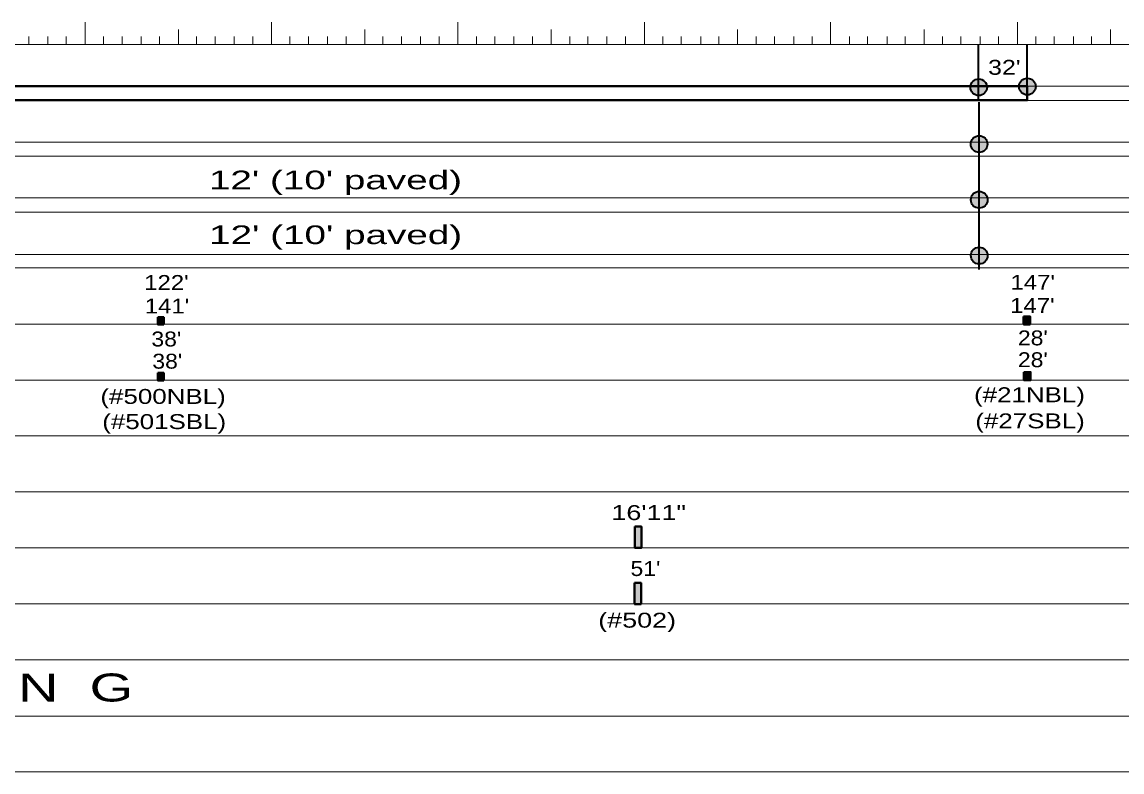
# Model space of a CAD drawing. Extents: x 278647.8 to 278669.3, y 171130.4 to 171147.1.
# Drawn here: x 278656.59 to 278662.5, y 171134.9 to 171138.92 of the extents above; entities that cross this region are included whole.
import ezdxf
from ezdxf.enums import TextEntityAlignment as Align

# ---------------------------------------------------------------- set-up
doc = ezdxf.new("R2010")
doc.units = 0
doc.header["$LTSCALE"] = 0.032
doc.layers.add('1', color=7, linetype='Continuous', lineweight=35)
doc.layers.add('2', color=7, linetype='Continuous', lineweight=13)

msp = doc.modelspace()

# ---------------------------------------------------------------- hatches: boundary and pattern name
at = {"layer": '1'}
for points in [[(278661.7727, 171138.5709, 1), (278661.6831, 171138.5709, 1)], [(278662.0337, 171138.5749, 1), (278661.9441, 171138.5749, 1)], [(278661.7749, 171138.2664, 1), (278661.6853, 171138.2664, 1)], [(278661.7753, 171137.9676, 1), (278661.6857, 171137.9676, 1)], [(278661.7753, 171137.6681, 1), (278661.6857, 171137.6681, 1)], [(278657.322, 171137.338), (278657.355, 171137.338), (278657.355, 171137.299), (278657.322, 171137.299)], [(278661.969, 171137.342), (278662.004, 171137.342), (278662.004, 171137.299), (278661.969, 171137.299)], [(278657.322, 171137.039), (278657.355, 171137.039), (278657.355, 171136.999), (278657.322, 171136.999)], [(278661.971, 171137.044), (278662.006, 171137.044), (278662.006, 171137), (278661.971, 171137)], [(278659.883, 171136.215), (278659.918, 171136.215), (278659.918, 171136.101), (278659.883, 171136.101)], [(278659.881, 171135.913), (278659.916, 171135.913), (278659.916, 171135.799), (278659.881, 171135.799)]]:
    msp.add_hatch(color=256, dxfattribs=at).paths.add_polyline_path(points)

# ---------------------------------------------------------------- linework, layer by layer
for p, q in [((278661.727, 171138.497), (278661.727, 171138.796)), ((278661.988, 171138.501), (278661.988, 171138.8)), ((278661.73, 171138.192), (278661.73, 171138.491)), ((278661.73, 171137.893), (278661.73, 171138.192)), ((278661.73, 171137.594), (278661.73, 171137.893))]:
    msp.add_line(p, q, dxfattribs=at)
at = {"layer": '1', "lineweight": 40}
for points in [[(278649.758, 171138.577), (278661.988, 171138.577), (278661.988, 171138.501), (278649.758, 171138.501)], [(278657.322, 171137.338), (278657.355, 171137.338), (278657.355, 171137.299), (278657.322, 171137.299)], [(278661.969, 171137.342), (278662.004, 171137.342), (278662.004, 171137.299), (278661.969, 171137.299)], [(278657.322, 171137.039), (278657.355, 171137.039), (278657.355, 171136.999), (278657.322, 171136.999)], [(278661.971, 171137.044), (278662.006, 171137.044), (278662.006, 171137), (278661.971, 171137)], [(278659.883, 171136.215), (278659.918, 171136.215), (278659.918, 171136.101), (278659.883, 171136.101)], [(278659.881, 171135.913), (278659.916, 171135.913), (278659.916, 171135.799), (278659.881, 171135.799)]]:
    msp.add_lwpolyline(points, close=True, dxfattribs=at)
at = {"layer": '1'}
for centre in [(278661.7279, 171138.5709), (278661.9889, 171138.5749), (278661.7301, 171138.2664), (278661.7305, 171137.9676), (278661.7305, 171137.6681)]:
    msp.add_circle(centre, 0.0448, dxfattribs=at)
at = {"layer": '2'}
for p, q in [((278656.933, 171138.921), (278656.933, 171138.8)), ((278657.933, 171138.921), (278657.933, 171138.8)), ((278658.933, 171138.921), (278658.933, 171138.8)), ((278659.934, 171138.921), (278659.934, 171138.8)), ((278660.933, 171138.921), (278660.933, 171138.8)), ((278661.936, 171138.921), (278661.936, 171138.8)), ((278657.433, 171138.88), (278657.433, 171138.8)), ((278658.433, 171138.88), (278658.433, 171138.8)), ((278659.433, 171138.88), (278659.433, 171138.8)), ((278660.434, 171138.88), (278660.434, 171138.8)), ((278661.436, 171138.88), (278661.436, 171138.8)), ((278662.436, 171138.88), (278662.436, 171138.8)), ((278656.631, 171138.844), (278656.631, 171138.8)), ((278656.733, 171138.844), (278656.733, 171138.8)), ((278656.831, 171138.844), (278656.831, 171138.8)), ((278657.031, 171138.844), (278657.031, 171138.8)), ((278657.131, 171138.844), (278657.131, 171138.8)), ((278657.233, 171138.844), (278657.233, 171138.8)), ((278657.331, 171138.844), (278657.331, 171138.8)), ((278657.531, 171138.844), (278657.531, 171138.8)), ((278657.631, 171138.844), (278657.631, 171138.8)), ((278657.733, 171138.844), (278657.733, 171138.8)), ((278657.833, 171138.844), (278657.833, 171138.8)), ((278658.031, 171138.844), (278658.031, 171138.8)), ((278658.131, 171138.844), (278658.131, 171138.8)), ((278658.233, 171138.844), (278658.233, 171138.8)), ((278658.333, 171138.844), (278658.333, 171138.8)), ((278658.531, 171138.844), (278658.531, 171138.8)), ((278658.631, 171138.844), (278658.631, 171138.8)), ((278658.733, 171138.844), (278658.733, 171138.8)), ((278658.833, 171138.844), (278658.833, 171138.8)), ((278659.033, 171138.844), (278659.033, 171138.8)), ((278659.131, 171138.844), (278659.131, 171138.8)), ((278659.233, 171138.844), (278659.233, 171138.8)), ((278659.333, 171138.844), (278659.333, 171138.8)), ((278659.533, 171138.844), (278659.533, 171138.8)), ((278659.631, 171138.844), (278659.631, 171138.8)), ((278659.733, 171138.844), (278659.733, 171138.8)), ((278659.833, 171138.844), (278659.833, 171138.8)), ((278660.033, 171138.844), (278660.033, 171138.8)), ((278660.132, 171138.844), (278660.132, 171138.8)), ((278660.236, 171138.844), (278660.236, 171138.8)), ((278660.333, 171138.844), (278660.333, 171138.8)), ((278660.534, 171138.844), (278660.534, 171138.8)), ((278660.632, 171138.844), (278660.632, 171138.8)), ((278660.736, 171138.844), (278660.736, 171138.8)), ((278660.834, 171138.844), (278660.834, 171138.8)), ((278661.034, 171138.844), (278661.034, 171138.8)), ((278661.132, 171138.844), (278661.132, 171138.8)), ((278661.236, 171138.844), (278661.236, 171138.8)), ((278661.334, 171138.844), (278661.334, 171138.8)), ((278661.534, 171138.844), (278661.534, 171138.8)), ((278661.632, 171138.844), (278661.632, 171138.8)), ((278661.736, 171138.844), (278661.736, 171138.8)), ((278661.834, 171138.844), (278661.834, 171138.8)), ((278662.034, 171138.844), (278662.034, 171138.8)), ((278662.132, 171138.844), (278662.132, 171138.8)), ((278662.236, 171138.844), (278662.236, 171138.8)), ((278662.334, 171138.844), (278662.334, 171138.8)), ((278649.287, 171138.577), (278669.3, 171138.577)), ((278647.766, 171138.5), (278669.3, 171138.5)), ((278649.287, 171138.276), (278669.3, 171138.276)), ((278647.766, 171138.202), (278669.3, 171138.202)), ((278653.673, 171137.978), (278669.3, 171137.978)), ((278648.745, 171137.901), (278669.3, 171137.901)), ((278653.687, 171137.675), (278669.3, 171137.675)), ((278647.766, 171137.603), (278669.3, 171137.603)), ((278648.745, 171137.3), (278669.3, 171137.3)), ((278648.745, 171137), (278669.3, 171137)), ((278648.745, 171136.401), (278669.3, 171136.401)), ((278648.745, 171136.101), (278669.3, 171136.101)), ((278647.766, 171135.8), (278669.3, 171135.8)), ((278647.766, 171135.5), (278669.3, 171135.5)), ((278647.766, 171135.199), (278669.3, 171135.199)), ((278648.745, 171134.899), (278669.3, 171134.899))]:
    msp.add_line(p, q, dxfattribs=at)
for points in [[(278653.928, 171138.921), (278653.928, 171138.844), (278653.928, 171138.8), (278669.3, 171138.8)], [(278647.766, 171136.702), (278648.745, 171136.702), (278669.3, 171136.702)]]:
    msp.add_lwpolyline(points, dxfattribs=at)

# ---------------------------------------------------------------- texts
at = {"layer": '1'}
for s, height, width, p in [("32'", 0.08, 1.25, (278661.8655, 171138.638)), ("12' (10' paved)", 0.1, 1.55, (278658.276, 171138.024)), ("12' (10' paved)", 0.1, 1.55, (278658.277, 171137.73)), ("122'", 0.08, 1.2, (278657.369, 171137.484)), ("147'", 0.08, 1.2, (278662.018, 171137.485)), ("141'", 0.08, 1.2, (278657.372, 171137.358)), ("147'", 0.08, 1.2, (278662.016, 171137.361)), ("28'", 0.08, 1.15, (278662.0185, 171137.187)), ("38'", 0.08, 1.15, (278657.3685, 171137.181)), ("28'", 0.08, 1.15, (278662.0185, 171137.07)), ("38'", 0.08, 1.15, (278657.3735, 171137.062)), ('(#500NBL)', 0.08, 1.3, (278657.351, 171136.873)), ('(#21NBL)', 0.08, 1.3, (278662.0005, 171136.882)), ('(#501SBL)', 0.08, 1.3, (278657.357, 171136.738)), ('(#27SBL)', 0.08, 1.3, (278662.0035, 171136.742)), ('16\'11"', 0.08, 1.35, (278659.957, 171136.25)), ("51'", 0.08, 1.15, (278659.9395, 171135.95)), ('(#502)', 0.08, 1.35, (278659.895, 171135.673)), ('R  O  L  L  I  N  G', 0.15, 1.5, (278656.0285, 171135.277))]:
    msp.add_text(s, height=height, dxfattribs=dict(at, width=width)).set_placement(p, align=Align.CENTER)

doc.saveas('drawing.dxf')
